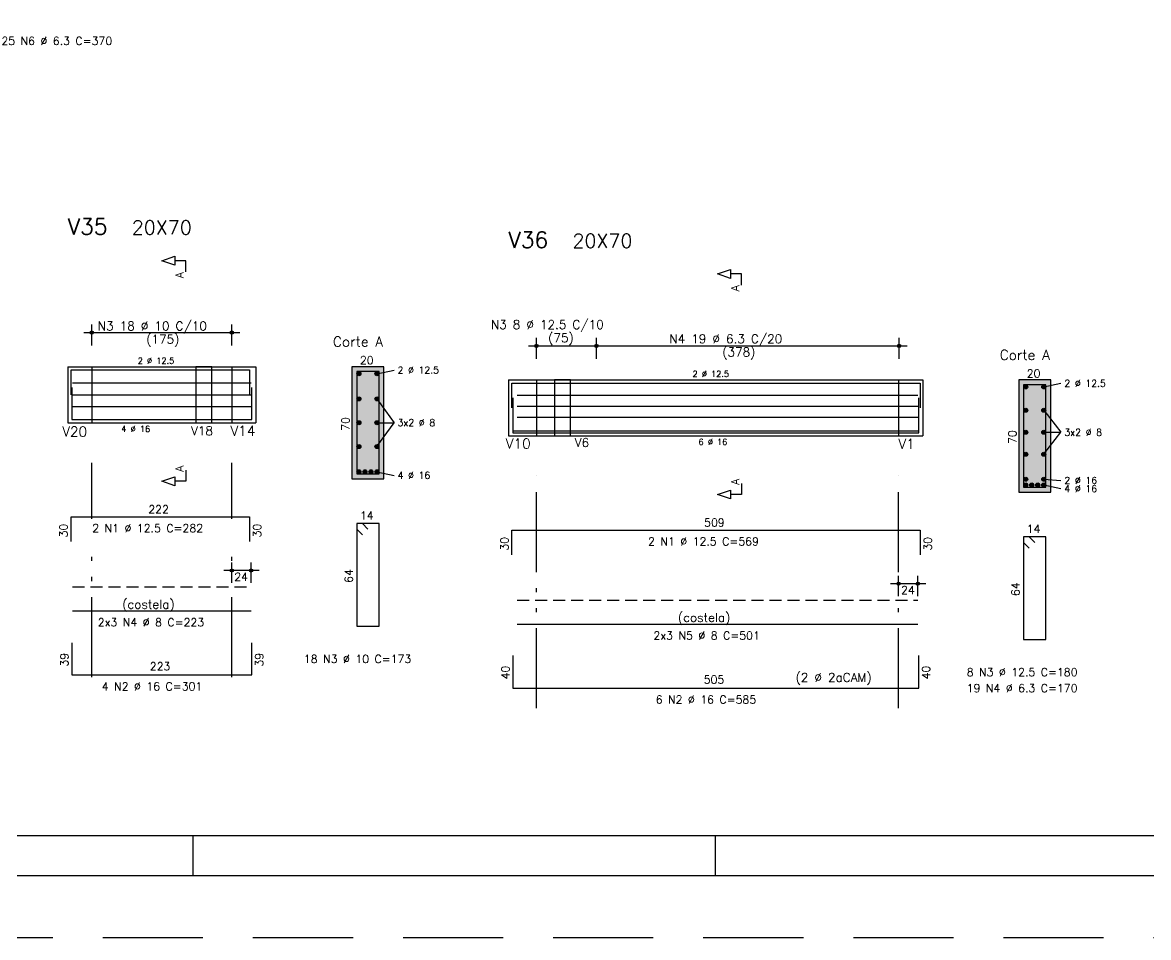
# Model space of a CAD drawing. Extents: x -1.9 to 86, y -1.2 to 61.3.
# Drawn here: x 29.79 to 57.92, y -1.19 to 21.66 of the extents above; entities that cross this region are included whole.
import ezdxf

# ---------------------------------------------------------------- set-up
doc = ezdxf.new("R2010")
doc.units = 0
doc.header["$MEASUREMENT"] = 0
for name, pattern in [('ESTILO_TQS_0001', [0.45, 0.3, -0.15]), ('ESTILO_TQS_0004', [3.3, 2, -0.4, 0.05, -0.4, 0.05, -0.4]), ('HIDDEN', [0.375, 0.25, -0.125])]:
    doc.linetypes.add(name, pattern=pattern)
doc.layers.get('0').update_dxf_attribs({"linetype": 'CONTINUOUS'})
doc.layers.get('Defpoints').update_dxf_attribs({"linetype": 'CONTINUOUS'})
for name, color, linetype in [('ARQ_FOLHA', 7, 'CONTINUOUS'), ('PENA_01', 1, 'CONTINUOUS'), ('PENA_02', 2, 'CONTINUOUS'), ('PENA_03', 3, 'CONTINUOUS'), ('PENA_04', 4, 'CONTINUOUS'), ('PENA_05', 5, 'CONTINUOUS'), ('PENA_06', 6, 'CONTINUOUS'), ('PENA_10', 253, 'CONTINUOUS')]:
    doc.layers.add(name, color=color, linetype=linetype)
doc.styles.get("Standard").update_dxf_attribs({"font": 'ROMANS.SHX'})

# ---------------------------------------------------------------- blocks, each defined once
blk = doc.blocks.new('FOLHA A1 - 841 X 594')
at = {"layer": 'ARQ_FOLHA', "color": 1}
for p, q in [((-500.5, 10), (-500.5, 0)), ((-370, 10), (-370, 0))]:
    blk.add_line(p, q, dxfattribs=at)
for points in [[(-841, 0), (0, 0), (0, 594), (-841, 594)], [(-816, 10), (-10, 10), (-10, 584), (-816, 584)]]:
    blk.add_lwpolyline(points, close=True, dxfattribs=at)
at = {"layer": 'Defpoints', "color": 8, "linetype": 'HIDDEN', "ltscale": 100}
blk.add_lwpolyline([(-860.5, 609.5), (-860.5, -15.5), (19.5, -15.5), (19.5, 609.5)], close=True, dxfattribs=at)
blk = doc.blocks.new('*U23')
blk.add_blockref('FOLHA A1 - 841 X 594', (0, 0))

msp = doc.modelspace()

# ---------------------------------------------------------------- linework, layer by layer
at = {"layer": 'PENA_01', "linetype": 'Continuous'}
for p, q in [((31.523, 13.592), (31.523, 14.112)), ((35.023, 13.592), (35.023, 14.112)), ((31.323, 13.912), (35.223, 13.912)), ((42.431, 13.582), (44.331, 13.582)), ((42.631, 13.262), (42.631, 13.782)), ((43.931, 13.582), (51.891, 13.582)), ((44.131, 13.262), (44.131, 13.782)), ((44.131, 13.262), (44.131, 13.782)), ((51.691, 13.262), (51.691, 13.782)), ((30.923, 13.062), (31.523, 13.062)), ((31.523, 13.062), (31.523, 11.662)), ((35.023, 13.062), (35.023, 11.662)), ((35.023, 13.062), (35.623, 13.062)), ((38.648, 12.887), (39.078, 12.977)), ((41.931, 12.732), (42.631, 12.732)), ((42.631, 12.732), (42.631, 11.332)), ((51.681, 12.732), (51.681, 11.332)), ((51.681, 12.732), (52.281, 12.732)), ((55.306, 12.557), (55.736, 12.647)), ((38.648, 12.258), (39.078, 11.662)), ((55.306, 11.973), (55.736, 11.424)), ((30.923, 11.662), (31.523, 11.662)), ((35.023, 11.662), (35.623, 11.662)), ((38.648, 11.067), (39.078, 11.662)), ((38.648, 11.662), (39.078, 11.662)), ((41.931, 11.332), (42.631, 11.332)), ((51.681, 11.332), (52.281, 11.332)), ((55.306, 10.874), (55.736, 11.424)), ((55.306, 11.424), (55.736, 11.424)), ((38.648, 10.437), (39.078, 10.347)), ((55.306, 10.251), (55.736, 10.221)), ((55.306, 10.107), (55.736, 10.017)), ((35.704, 7.972), (34.823, 7.972)), ((52.361, 7.642), (51.481, 7.642))]:
    msp.add_line(p, q, dxfattribs=at)
at = {"layer": 'PENA_01', "linetype": 'ESTILO_TQS_0004'}
for p, q in [((31.523, 9.259), (31.523, 10.662)), ((35.023, 9.259), (35.023, 10.662)), ((42.631, 4.532), (42.631, 10.332)), ((51.681, 4.532), (51.681, 10.332)), ((31.523, 5.309), (31.523, 8.375)), ((35.023, 5.309), (35.023, 8.375))]:
    msp.add_line(p, q, dxfattribs=at)
at = {"layer": 'PENA_01', "linetype": 'Continuous'}
for points in [[(34.123, 13.062), (34.123, 11.662), (34.523, 11.662), (34.523, 13.062), (34.123, 13.062)], [(43.081, 12.732), (43.081, 11.332), (43.481, 11.332), (43.481, 12.732), (43.081, 12.732)]]:
    msp.add_lwpolyline(points, dxfattribs=at)
at = {"layer": 'PENA_02', "linetype": 'Continuous'}
for centre, radius in [((31.523, 13.912), 0.0416), ((31.523, 13.912), 0.0208), ((35.023, 13.912), 0.0416), ((35.023, 13.912), 0.0208), ((42.631, 13.582), 0.0416), ((42.631, 13.582), 0.0208), ((44.131, 13.582), 0.0416), ((44.131, 13.582), 0.0416), ((44.131, 13.582), 0.0208), ((44.131, 13.582), 0.0208), ((51.691, 13.582), 0.0416), ((51.691, 13.582), 0.0208), ((35.023, 7.972), 0.04), ((35.023, 7.972), 0.02), ((35.504, 7.972), 0.04), ((35.504, 7.972), 0.02), ((51.681, 7.642), 0.04), ((51.681, 7.642), 0.02), ((52.161, 7.642), 0.04), ((52.161, 7.642), 0.02)]:
    msp.add_circle(centre, radius, dxfattribs=at)
at = {"layer": 'PENA_03', "linetype": 'Continuous'}
for p, q in [((30.923, 13.062), (30.923, 11.662)), ((30.923, 13.062), (30.923, 11.662)), ((30.923, 13.062), (30.923, 11.662)), ((30.923, 13.062), (31.523, 13.062)), ((31.523, 13.062), (35.023, 13.062)), ((31.523, 13.062), (31.523, 11.662)), ((35.023, 13.062), (35.023, 11.662)), ((35.023, 13.062), (35.023, 11.662)), ((35.023, 13.062), (35.623, 13.062)), ((35.623, 13.062), (35.623, 11.662)), ((35.623, 13.062), (35.623, 11.662)), ((38.823, 13.062), (38.023, 13.062)), ((38.023, 13.062), (38.023, 10.262)), ((38.823, 10.262), (38.823, 13.062)), ((41.931, 12.732), (41.931, 11.332)), ((41.931, 12.732), (41.931, 11.332)), ((41.931, 12.732), (41.931, 11.332)), ((41.931, 12.732), (42.631, 12.732)), ((42.631, 12.732), (51.681, 12.732)), ((42.631, 12.732), (42.631, 11.332)), ((51.681, 12.732), (51.681, 11.332)), ((51.681, 12.732), (51.681, 11.332)), ((51.681, 12.732), (52.281, 12.732)), ((52.281, 12.732), (52.281, 11.332)), ((52.281, 12.732), (52.281, 11.332)), ((55.481, 12.732), (54.681, 12.732)), ((54.681, 12.732), (54.681, 9.932)), ((55.481, 9.932), (55.481, 12.732)), ((30.923, 11.662), (31.523, 11.662)), ((31.523, 11.662), (35.023, 11.662)), ((35.023, 11.662), (35.623, 11.662)), ((41.931, 11.332), (42.631, 11.332)), ((42.631, 11.332), (51.681, 11.332)), ((51.681, 11.332), (52.281, 11.332)), ((38.023, 10.262), (38.823, 10.262)), ((54.681, 9.932), (55.481, 9.932)), ((35.023, 7.662), (35.023, 8.172)), ((35.504, 7.662), (35.504, 8.172)), ((51.681, 7.332), (51.681, 7.842)), ((52.161, 7.332), (52.161, 7.842))]:
    msp.add_line(p, q, dxfattribs=at)
for points in [[(33.873, 15.432), (33.873, 15.709), (33.597, 15.709), (33.597, 15.598), (33.273, 15.709), (33.597, 15.82), (33.597, 15.709)], [(47.756, 15.102), (47.756, 15.379), (47.479, 15.379), (47.479, 15.268), (47.156, 15.379), (47.479, 15.49), (47.479, 15.379)], [(33.873, 10.477), (33.873, 10.2), (33.597, 10.2), (33.597, 10.09), (33.273, 10.2), (33.597, 10.311), (33.597, 10.2)], [(47.756, 10.147), (47.756, 9.87), (47.479, 9.87), (47.479, 9.759), (47.156, 9.87), (47.479, 9.981), (47.479, 9.87)]]:
    msp.add_lwpolyline(points, dxfattribs=at)
for centre in [(38.198, 12.887), (38.648, 12.887), (54.856, 12.557), (55.306, 12.557), (38.198, 12.258), (38.648, 12.258), (54.856, 11.973), (55.306, 11.973), (38.198, 11.662), (38.648, 11.662), (54.856, 11.424), (55.306, 11.424), (38.198, 11.067), (38.648, 11.067), (54.856, 10.874), (55.306, 10.874), (38.198, 10.437), (38.348, 10.437), (38.498, 10.437), (38.648, 10.437), (54.856, 10.251), (54.856, 10.107), (55.006, 10.107), (55.156, 10.107), (55.306, 10.251), (55.306, 10.107)]:
    msp.add_circle(centre, 0.05, dxfattribs=at)
for points in [[(38.248, 12.887), (38.173, 12.931), (38.151, 12.904)], [(38.248, 12.887), (38.151, 12.904), (38.151, 12.87)], [(38.248, 12.887), (38.151, 12.87), (38.173, 12.844)], [(38.248, 12.887), (38.207, 12.936), (38.173, 12.931)], [(38.248, 12.887), (38.173, 12.844), (38.207, 12.838)], [(38.248, 12.887), (38.237, 12.919), (38.207, 12.936)], [(38.248, 12.887), (38.207, 12.838), (38.237, 12.855)], [(38.248, 12.887), (38.237, 12.855), (38.248, 12.887)], [(38.698, 12.887), (38.623, 12.931), (38.601, 12.904)], [(38.698, 12.887), (38.601, 12.904), (38.601, 12.87)], [(38.698, 12.887), (38.601, 12.87), (38.623, 12.844)], [(38.698, 12.887), (38.657, 12.936), (38.623, 12.931)], [(38.698, 12.887), (38.623, 12.844), (38.657, 12.838)], [(38.698, 12.887), (38.687, 12.919), (38.657, 12.936)], [(38.698, 12.887), (38.657, 12.838), (38.687, 12.855)], [(38.698, 12.887), (38.687, 12.855), (38.698, 12.887)], [(54.906, 12.557), (54.831, 12.6), (54.809, 12.574)], [(54.906, 12.557), (54.809, 12.574), (54.809, 12.54)], [(54.906, 12.557), (54.809, 12.54), (54.831, 12.514)], [(54.906, 12.557), (54.864, 12.606), (54.831, 12.6)], [(54.906, 12.557), (54.831, 12.514), (54.864, 12.508)], [(54.906, 12.557), (54.894, 12.589), (54.864, 12.606)], [(54.906, 12.557), (54.864, 12.508), (54.894, 12.525)], [(54.906, 12.557), (54.894, 12.525), (54.906, 12.557)], [(55.356, 12.557), (55.281, 12.6), (55.259, 12.574)], [(55.356, 12.557), (55.259, 12.574), (55.259, 12.54)], [(55.356, 12.557), (55.259, 12.54), (55.281, 12.514)], [(55.356, 12.557), (55.314, 12.606), (55.281, 12.6)], [(55.356, 12.557), (55.281, 12.514), (55.314, 12.508)], [(55.356, 12.557), (55.344, 12.589), (55.314, 12.606)], [(55.356, 12.557), (55.314, 12.508), (55.344, 12.525)], [(55.356, 12.557), (55.344, 12.525), (55.356, 12.557)], [(38.248, 12.258), (38.173, 12.301), (38.151, 12.275)], [(38.248, 12.258), (38.151, 12.275), (38.151, 12.24)], [(38.248, 12.258), (38.151, 12.24), (38.173, 12.214)], [(38.248, 12.258), (38.207, 12.307), (38.173, 12.301)], [(38.248, 12.258), (38.173, 12.214), (38.207, 12.208)], [(38.248, 12.258), (38.237, 12.29), (38.207, 12.307)], [(38.248, 12.258), (38.207, 12.208), (38.237, 12.225)], [(38.248, 12.258), (38.237, 12.225), (38.248, 12.258)], [(38.698, 12.258), (38.623, 12.301), (38.601, 12.275)], [(38.698, 12.258), (38.601, 12.275), (38.601, 12.24)], [(38.698, 12.258), (38.601, 12.24), (38.623, 12.214)], [(38.698, 12.258), (38.657, 12.307), (38.623, 12.301)], [(38.698, 12.258), (38.623, 12.214), (38.657, 12.208)], [(38.698, 12.258), (38.687, 12.29), (38.657, 12.307)], [(38.698, 12.258), (38.657, 12.208), (38.687, 12.225)], [(38.698, 12.258), (38.687, 12.225), (38.698, 12.258)], [(54.906, 11.973), (54.831, 12.017), (54.809, 11.99)], [(54.906, 11.973), (54.809, 11.99), (54.809, 11.956)], [(54.906, 11.973), (54.809, 11.956), (54.831, 11.93)], [(54.906, 11.973), (54.864, 12.023), (54.831, 12.017)], [(54.906, 11.973), (54.831, 11.93), (54.864, 11.924)], [(54.906, 11.973), (54.894, 12.005), (54.864, 12.023)], [(54.906, 11.973), (54.864, 11.924), (54.894, 11.941)], [(54.906, 11.973), (54.894, 11.941), (54.906, 11.973)], [(55.356, 11.973), (55.281, 12.017), (55.259, 11.99)], [(55.356, 11.973), (55.259, 11.99), (55.259, 11.956)], [(55.356, 11.973), (55.259, 11.956), (55.281, 11.93)], [(55.356, 11.973), (55.314, 12.023), (55.281, 12.017)], [(55.356, 11.973), (55.281, 11.93), (55.314, 11.924)], [(55.356, 11.973), (55.344, 12.005), (55.314, 12.023)], [(55.356, 11.973), (55.314, 11.924), (55.344, 11.941)], [(55.356, 11.973), (55.344, 11.941), (55.356, 11.973)], [(38.248, 11.662), (38.173, 11.706), (38.151, 11.679)], [(38.248, 11.662), (38.151, 11.679), (38.151, 11.645)], [(38.248, 11.662), (38.151, 11.645), (38.173, 11.619)], [(38.248, 11.662), (38.207, 11.711), (38.173, 11.706)], [(38.248, 11.662), (38.173, 11.619), (38.207, 11.613)], [(38.248, 11.662), (38.237, 11.694), (38.207, 11.711)], [(38.248, 11.662), (38.207, 11.613), (38.237, 11.63)], [(38.248, 11.662), (38.237, 11.63), (38.248, 11.662)], [(38.698, 11.662), (38.623, 11.706), (38.601, 11.679)], [(38.698, 11.662), (38.601, 11.679), (38.601, 11.645)], [(38.698, 11.662), (38.601, 11.645), (38.623, 11.619)], [(38.698, 11.662), (38.657, 11.711), (38.623, 11.706)], [(38.698, 11.662), (38.623, 11.619), (38.657, 11.613)], [(38.698, 11.662), (38.687, 11.694), (38.657, 11.711)], [(38.698, 11.662), (38.657, 11.613), (38.687, 11.63)], [(38.698, 11.662), (38.687, 11.63), (38.698, 11.662)], [(54.906, 11.424), (54.831, 11.467), (54.809, 11.441)], [(54.906, 11.424), (54.809, 11.441), (54.809, 11.407)], [(54.906, 11.424), (54.809, 11.407), (54.831, 11.381)], [(54.906, 11.424), (54.864, 11.473), (54.831, 11.467)], [(54.906, 11.424), (54.831, 11.381), (54.864, 11.375)], [(54.906, 11.424), (54.894, 11.456), (54.864, 11.473)], [(54.906, 11.424), (54.864, 11.375), (54.894, 11.392)], [(54.906, 11.424), (54.894, 11.392), (54.906, 11.424)], [(55.356, 11.424), (55.281, 11.467), (55.259, 11.441)], [(55.356, 11.424), (55.259, 11.441), (55.259, 11.407)], [(55.356, 11.424), (55.259, 11.407), (55.281, 11.381)], [(55.356, 11.424), (55.314, 11.473), (55.281, 11.467)], [(55.356, 11.424), (55.281, 11.381), (55.314, 11.375)], [(55.356, 11.424), (55.344, 11.456), (55.314, 11.473)], [(55.356, 11.424), (55.314, 11.375), (55.344, 11.392)], [(55.356, 11.424), (55.344, 11.392), (55.356, 11.424)], [(38.248, 11.067), (38.173, 11.11), (38.151, 11.084)], [(38.248, 11.067), (38.151, 11.084), (38.151, 11.05)], [(38.248, 11.067), (38.151, 11.05), (38.173, 11.023)], [(38.248, 11.067), (38.207, 11.116), (38.173, 11.11)], [(38.248, 11.067), (38.173, 11.023), (38.207, 11.018)], [(38.248, 11.067), (38.237, 11.099), (38.207, 11.116)], [(38.248, 11.067), (38.207, 11.018), (38.237, 11.035)], [(38.248, 11.067), (38.237, 11.035), (38.248, 11.067)], [(38.698, 11.067), (38.623, 11.11), (38.601, 11.084)], [(38.698, 11.067), (38.601, 11.084), (38.601, 11.05)], [(38.698, 11.067), (38.601, 11.05), (38.623, 11.023)], [(38.698, 11.067), (38.657, 11.116), (38.623, 11.11)], [(38.698, 11.067), (38.623, 11.023), (38.657, 11.018)], [(38.698, 11.067), (38.687, 11.099), (38.657, 11.116)], [(38.698, 11.067), (38.657, 11.018), (38.687, 11.035)], [(38.698, 11.067), (38.687, 11.035), (38.698, 11.067)], [(54.906, 10.874), (54.831, 10.918), (54.809, 10.892)], [(54.906, 10.874), (54.809, 10.892), (54.809, 10.857)], [(54.906, 10.874), (54.809, 10.857), (54.831, 10.831)], [(54.906, 10.874), (54.864, 10.924), (54.831, 10.918)], [(54.906, 10.874), (54.831, 10.831), (54.864, 10.825)], [(54.906, 10.874), (54.894, 10.907), (54.864, 10.924)], [(54.906, 10.874), (54.864, 10.825), (54.894, 10.842)], [(54.906, 10.874), (54.894, 10.842), (54.906, 10.874)], [(55.356, 10.874), (55.281, 10.918), (55.259, 10.892)], [(55.356, 10.874), (55.259, 10.892), (55.259, 10.857)], [(55.356, 10.874), (55.259, 10.857), (55.281, 10.831)], [(55.356, 10.874), (55.314, 10.924), (55.281, 10.918)], [(55.356, 10.874), (55.281, 10.831), (55.314, 10.825)], [(55.356, 10.874), (55.344, 10.907), (55.314, 10.924)], [(55.356, 10.874), (55.314, 10.825), (55.344, 10.842)], [(55.356, 10.874), (55.344, 10.842), (55.356, 10.874)], [(38.248, 10.437), (38.173, 10.481), (38.151, 10.454)], [(38.248, 10.437), (38.151, 10.454), (38.151, 10.42)], [(38.248, 10.437), (38.151, 10.42), (38.173, 10.394)], [(38.248, 10.437), (38.207, 10.486), (38.173, 10.481)], [(38.248, 10.437), (38.173, 10.394), (38.207, 10.388)], [(38.248, 10.437), (38.237, 10.469), (38.207, 10.486)], [(38.248, 10.437), (38.207, 10.388), (38.237, 10.405)], [(38.248, 10.437), (38.237, 10.405), (38.248, 10.437)], [(38.398, 10.437), (38.323, 10.481), (38.301, 10.454)], [(38.398, 10.437), (38.301, 10.454), (38.301, 10.42)], [(38.398, 10.437), (38.301, 10.42), (38.323, 10.394)], [(38.398, 10.437), (38.357, 10.486), (38.323, 10.481)], [(38.398, 10.437), (38.323, 10.394), (38.357, 10.388)], [(38.398, 10.437), (38.387, 10.469), (38.357, 10.486)], [(38.398, 10.437), (38.357, 10.388), (38.387, 10.405)], [(38.398, 10.437), (38.387, 10.405), (38.398, 10.437)], [(38.548, 10.437), (38.473, 10.481), (38.451, 10.454)], [(38.548, 10.437), (38.451, 10.454), (38.451, 10.42)], [(38.548, 10.437), (38.451, 10.42), (38.473, 10.394)], [(38.548, 10.437), (38.507, 10.486), (38.473, 10.481)], [(38.548, 10.437), (38.473, 10.394), (38.507, 10.388)], [(38.548, 10.437), (38.537, 10.469), (38.507, 10.486)], [(38.548, 10.437), (38.507, 10.388), (38.537, 10.405)], [(38.548, 10.437), (38.537, 10.405), (38.548, 10.437)], [(38.698, 10.437), (38.623, 10.481), (38.601, 10.454)], [(38.698, 10.437), (38.601, 10.454), (38.601, 10.42)], [(38.698, 10.437), (38.601, 10.42), (38.623, 10.394)], [(38.698, 10.437), (38.657, 10.486), (38.623, 10.481)], [(38.698, 10.437), (38.623, 10.394), (38.657, 10.388)], [(38.698, 10.437), (38.687, 10.469), (38.657, 10.486)], [(38.698, 10.437), (38.657, 10.388), (38.687, 10.405)], [(38.698, 10.437), (38.687, 10.405), (38.698, 10.437)], [(54.906, 10.251), (54.831, 10.294), (54.809, 10.268)], [(54.906, 10.251), (54.809, 10.268), (54.809, 10.234)], [(54.906, 10.251), (54.809, 10.234), (54.831, 10.208)], [(54.906, 10.107), (54.831, 10.15), (54.809, 10.124)], [(54.906, 10.251), (54.864, 10.3), (54.831, 10.294)], [(54.906, 10.251), (54.831, 10.208), (54.864, 10.202)], [(54.906, 10.107), (54.864, 10.156), (54.831, 10.15)], [(54.906, 10.251), (54.894, 10.283), (54.864, 10.3)], [(54.906, 10.251), (54.864, 10.202), (54.894, 10.219)], [(54.906, 10.107), (54.894, 10.139), (54.864, 10.156)], [(54.906, 10.251), (54.894, 10.219), (54.906, 10.251)], [(55.056, 10.107), (54.981, 10.15), (54.959, 10.124)], [(55.056, 10.107), (55.014, 10.156), (54.981, 10.15)], [(55.056, 10.107), (55.044, 10.139), (55.014, 10.156)], [(55.206, 10.107), (55.131, 10.15), (55.109, 10.124)], [(55.206, 10.107), (55.164, 10.156), (55.131, 10.15)], [(55.206, 10.107), (55.194, 10.139), (55.164, 10.156)], [(55.356, 10.251), (55.281, 10.294), (55.259, 10.268)], [(55.356, 10.251), (55.259, 10.268), (55.259, 10.234)], [(55.356, 10.251), (55.259, 10.234), (55.281, 10.208)], [(55.356, 10.107), (55.281, 10.15), (55.259, 10.124)], [(55.356, 10.251), (55.314, 10.3), (55.281, 10.294)], [(55.356, 10.251), (55.281, 10.208), (55.314, 10.202)], [(55.356, 10.107), (55.314, 10.156), (55.281, 10.15)], [(55.356, 10.251), (55.344, 10.283), (55.314, 10.3)], [(55.356, 10.251), (55.314, 10.202), (55.344, 10.219)], [(55.356, 10.107), (55.344, 10.139), (55.314, 10.156)], [(55.356, 10.251), (55.344, 10.219), (55.356, 10.251)], [(54.906, 10.107), (54.809, 10.124), (54.809, 10.09)], [(54.906, 10.107), (54.809, 10.09), (54.831, 10.064)], [(54.906, 10.107), (54.831, 10.064), (54.864, 10.058)], [(54.906, 10.107), (54.864, 10.058), (54.894, 10.075)], [(54.906, 10.107), (54.894, 10.075), (54.906, 10.107)], [(55.056, 10.107), (54.959, 10.124), (54.959, 10.09)], [(55.056, 10.107), (54.959, 10.09), (54.981, 10.064)], [(55.056, 10.107), (54.981, 10.064), (55.014, 10.058)], [(55.056, 10.107), (55.014, 10.058), (55.044, 10.075)], [(55.056, 10.107), (55.044, 10.075), (55.056, 10.107)], [(55.206, 10.107), (55.109, 10.124), (55.109, 10.09)], [(55.206, 10.107), (55.109, 10.09), (55.131, 10.064)], [(55.206, 10.107), (55.131, 10.064), (55.164, 10.058)], [(55.206, 10.107), (55.164, 10.058), (55.194, 10.075)], [(55.206, 10.107), (55.194, 10.075), (55.206, 10.107)], [(55.356, 10.107), (55.259, 10.124), (55.259, 10.09)], [(55.356, 10.107), (55.259, 10.09), (55.281, 10.064)], [(55.356, 10.107), (55.281, 10.064), (55.314, 10.058)], [(55.356, 10.107), (55.314, 10.058), (55.344, 10.075)], [(55.356, 10.107), (55.344, 10.075), (55.356, 10.107)]]:
    msp.add_solid(points, dxfattribs=at)
at = {"layer": 'PENA_04', "linetype": 'Continuous'}
for p, q in [((31.006, 12.362), (31.006, 12.982)), ((31.006, 12.982), (35.466, 12.982)), ((35.466, 12.982), (35.466, 12.362)), ((31.043, 12.66), (35.504, 12.66)), ((31.023, 12.542), (31.023, 11.742)), ((35.523, 11.742), (35.523, 12.542)), ((42.021, 12.032), (42.021, 12.652)), ((42.021, 12.652), (52.221, 12.652)), ((52.221, 12.652), (52.221, 12.032)), ((31.043, 12.362), (35.504, 12.362)), ((42.041, 12.282), (42.041, 11.462)), ((42.041, 12.232), (42.041, 11.412)), ((42.151, 12.353), (52.161, 12.353)), ((52.181, 11.462), (52.181, 12.282)), ((52.181, 11.412), (52.181, 12.232)), ((31.043, 12.065), (35.504, 12.065)), ((42.151, 12.078), (52.161, 12.078)), ((31.023, 11.742), (35.523, 11.742)), ((42.151, 11.803), (52.161, 11.803)), ((42.041, 11.462), (52.181, 11.462)), ((42.041, 11.412), (52.181, 11.412))]:
    msp.add_line(p, q, dxfattribs=at)
for points in [[(38.143, 12.942), (38.143, 10.382), (38.703, 10.382), (38.703, 12.942), (38.143, 12.942)], [(54.801, 12.612), (54.801, 10.052), (55.361, 10.052), (55.361, 12.612), (54.801, 12.612)]]:
    msp.add_lwpolyline(points, dxfattribs=at)
at = {"layer": 'PENA_05', "linetype": 'Continuous'}
for p, q in [((31.006, 8.692), (31.006, 9.312)), ((31.006, 9.312), (35.466, 9.312)), ((35.466, 9.312), (35.466, 8.692)), ((38.283, 9.142), (38.143, 9.142)), ((38.143, 9.142), (38.143, 6.582)), ((38.703, 9.142), (38.143, 9.142)), ((38.143, 9.142), (38.143, 9.002)), ((38.143, 9.002), (38.283, 8.862)), ((38.423, 9.002), (38.283, 9.142)), ((38.703, 6.582), (38.703, 9.142)), ((42.021, 8.362), (42.021, 8.982)), ((42.021, 8.982), (52.221, 8.982)), ((52.221, 8.982), (52.221, 8.362)), ((54.941, 8.812), (54.801, 8.812)), ((54.801, 8.812), (54.801, 6.252)), ((55.361, 8.812), (54.801, 8.812)), ((54.801, 8.812), (54.801, 8.672)), ((55.081, 8.672), (54.941, 8.812)), ((55.361, 6.252), (55.361, 8.812)), ((54.801, 8.672), (54.941, 8.532)), ((31.043, 6.962), (35.504, 6.962)), ((38.143, 6.582), (38.703, 6.582)), ((42.151, 6.632), (52.161, 6.632)), ((54.801, 6.252), (55.361, 6.252)), ((31.023, 6.162), (31.023, 5.362)), ((35.523, 5.362), (35.523, 6.162)), ((42.041, 5.852), (42.041, 5.032)), ((52.181, 5.032), (52.181, 5.852)), ((31.023, 5.362), (35.523, 5.362)), ((42.041, 5.032), (52.181, 5.032))]:
    msp.add_line(p, q, dxfattribs=at)
at = {"layer": 'PENA_06', "linetype": 'ESTILO_TQS_0001'}
for p, q in [((31.043, 7.562), (35.504, 7.562)), ((42.151, 7.232), (52.161, 7.232))]:
    msp.add_line(p, q, dxfattribs=at)
at = {"layer": 'PENA_10', "linetype": 'Continuous'}
for points in [[(38.823, 10.262), (38.823, 13.062), (38.023, 13.062)], [(38.823, 10.262), (38.023, 13.062), (38.023, 10.262)], [(55.481, 9.932), (55.481, 12.732), (54.681, 12.732)], [(55.481, 9.932), (54.681, 12.732), (54.681, 9.932)], [(38.823, 10.262), (38.023, 10.262), (38.823, 10.262)], [(55.481, 9.932), (54.681, 9.932), (55.481, 9.932)]]:
    msp.add_solid(points, dxfattribs=at)

# ---------------------------------------------------------------- block references
at = {"xscale": 0.09999999999999938, "yscale": 0.09999999999999938, "zscale": 0.09999999999999938}
msp.add_blockref('*U23', (84.1, 0.356), dxfattribs=at)

# ---------------------------------------------------------------- texts
at = {"layer": 'PENA_01', "linetype": 'Continuous'}
for p in [(32.523, 16.362), (43.531, 16.032)]:
    msp.add_text('20X70', height=0.35, dxfattribs=at).set_placement(p)
at = {"layer": 'PENA_02', "linetype": 'Continuous'}
for s, p in [('V20', (30.787, 11.315)), ('V14', (34.989, 11.333)), ('V10', (41.867, 11.016)), ('V1', (51.676, 11.008))]:
    msp.add_text(s, height=0.25, dxfattribs=at).set_placement(p)
at = {"layer": 'PENA_02', "linetype": 'ESTILO_TQS_0004'}
for p in [(32.284, 7.017), (46.166, 6.687)]:
    msp.add_text('(costela)', height=0.22, dxfattribs=at).set_placement(p)
at = {"layer": 'PENA_03', "linetype": 'Continuous'}
for s, height, p in [('25 N6 %%c 6.3 C=370', 0.2, (29.265, 21.098)), ('N3 18 %%c 10 C/10', 0.22, (31.674, 13.968)), ('N3 8 %%c 12.5 C/10', 0.22, (41.495, 14.003)), ('(175)', 0.22, (32.884, 13.638)), ('Corte A', 0.25, (37.548, 13.562)), ('(75)', 0.22, (42.925, 13.673)), ('N4 19 %%c 6.3 C/20', 0.22, (45.953, 13.648)), ('(378)', 0.22, (47.273, 13.318)), ('2 %%c 12.5', 0.15, (32.673, 13.137)), ('20', 0.2, (38.223, 13.122)), ('Corte A', 0.25, (54.206, 13.232)), ('2 %%c 12.5', 0.17, (39.163, 12.892)), ('2 %%c 12.5', 0.15, (46.531, 12.807)), ('20', 0.2, (54.881, 12.792)), ('2 %%c 12.5', 0.17, (55.821, 12.562)), ('4 %%c 16', 0.15, (32.262, 11.431)), ('V18', 0.22, (34.005, 11.351)), ('3x2 %%c 8', 0.17, (39.163, 11.577)), ('V6', 0.22, (43.591, 11.057)), ('6 %%c 16', 0.15, (46.681, 11.107)), ('3x2 %%c 8', 0.17, (55.821, 11.339)), ('4 %%c 16', 0.17, (39.163, 10.262)), ('2 %%c 16', 0.17, (55.821, 10.136)), ('4 %%c 16', 0.17, (55.821, 9.932)), ('222', 0.2, (32.936, 9.4)), ('14', 0.2, (38.223, 9.242)), ('2 N1 %%c 12.5 C=282', 0.2, (31.536, 8.927)), ('509', 0.2, (46.821, 9.069)), ('14', 0.2, (54.881, 8.912)), ('2 N1 %%c 12.5 C=569', 0.2, (45.421, 8.597)), ('24', 0.2, (35.084, 7.712)), ('24', 0.2, (51.741, 7.382)), ('2x3 N4 %%c 8 C=223', 0.2, (31.674, 6.577)), ('2x3 N5 %%c 8 C=501', 0.2, (45.556, 6.247)), ('223', 0.2, (32.973, 5.478)), ('18 N3 %%c 10 C=173', 0.2, (36.823, 5.662)), ('505', 0.2, (46.811, 5.148)), ('(2 %%c 2aCAM)', 0.22, (49.105, 5.19)), ('8 N3 %%c 12.5 C=180', 0.2, (53.381, 5.332)), ('4 N2 %%c 16 C=301', 0.2, (31.773, 4.977)), ('19 N4 %%c 6.3 C=170', 0.2, (53.381, 4.932)), ('6 N2 %%c 16 C=585', 0.2, (45.611, 4.647))]:
    msp.add_text(s, height=height, dxfattribs=at).set_placement(p)
for s, p in [('A', (33.813, 15.272)), ('A', (47.696, 14.942)), ('70', (37.963, 11.462)), ('70', (54.621, 11.132)), ('A', (33.813, 10.437)), ('A', (47.696, 10.107)), ('30', (30.918, 8.796)), ('30', (35.753, 8.796)), ('30', (41.933, 8.466)), ('30', (52.508, 8.466)), ('64', (38.043, 7.662)), ('64', (54.701, 7.332)), ('39', (30.939, 5.57)), ('39', (35.807, 5.57)), ('40', (41.957, 5.25)), ('40', (52.465, 5.25))]:
    msp.add_text(s, height=0.2, rotation=90, dxfattribs=at).set_placement(p)
at = {"layer": 'PENA_06', "linetype": 'Continuous'}
for s, p in [('V35', (30.923, 16.362)), ('V36', (41.931, 16.032))]:
    msp.add_text(s, height=0.4, dxfattribs=at).set_placement(p)

doc.saveas('drawing.dxf')
